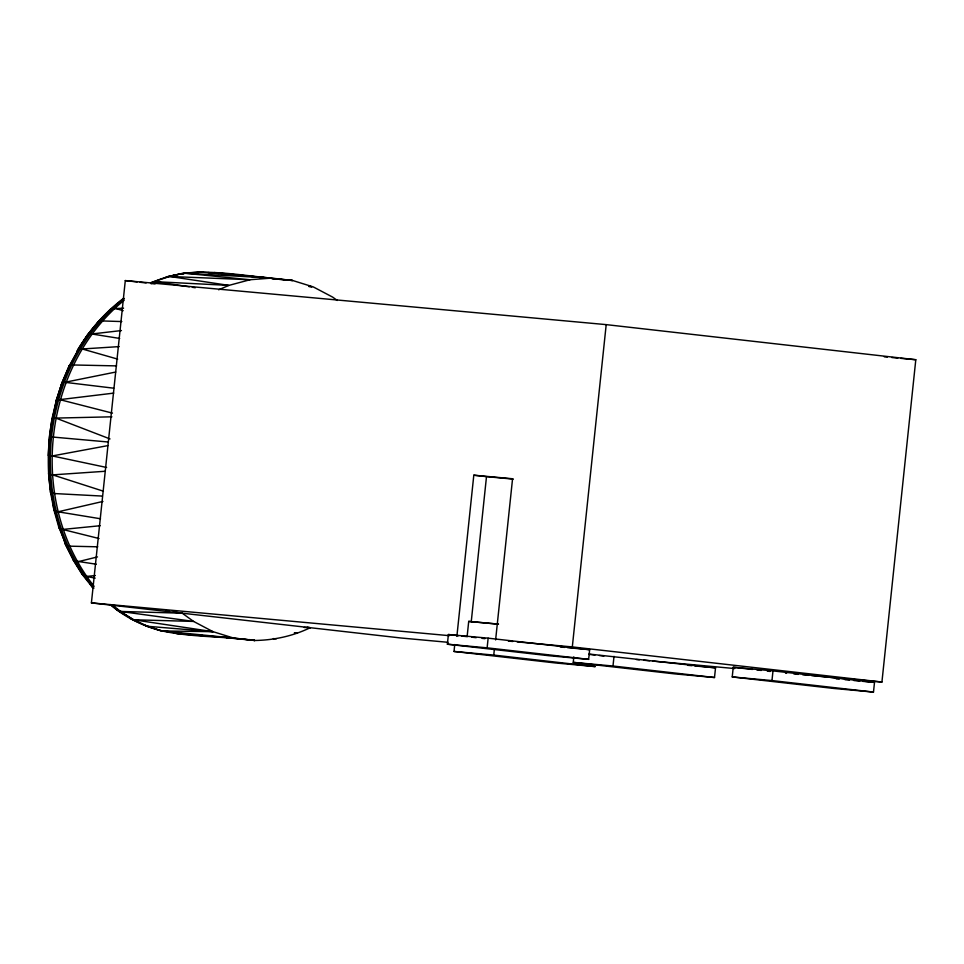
<?xml version="1.0" encoding="UTF-8"?>
<svg xmlns="http://www.w3.org/2000/svg" width="964" height="964" viewBox="0 0 964 964"><rect width="100%" height="100%" fill="white"/><g stroke="black" fill="none" stroke-linecap="round" stroke-linejoin="round"><path stroke-width="1.45" d="M72.674 556.903L73.023 559.795L82 574.146L93.267 588.402L89.7 583.196M49.068 447.995L49.598 439.584M94.135 586.353C27.944 503.401 41.536 367.332 124.199 300.262M448.019 642.301L401.024 637.999L91.411 602.898L125.296 280.596L606.199 324.627L915.8 359.729L881.927 682.042L811.567 675.595M447.38 644.205L448.393 634.529L488.146 638.168L589.655 649.688L588.63 659.352L548.89 655.713L447.38 644.205L487.121 647.844L588.63 659.352M454.02 651.447L493.761 655.086L595.27 666.606L555.529 662.967L454.02 651.447L454.743 644.542M456.876 636.361L473.806 475.204L512.559 478.759L495.617 639.915M467.178 636.047L468.709 621.394L498.521 624.13M468.709 621.394L471.251 621.684L486.495 476.65L513.318 479.108M487.121 647.844L488.146 638.168M493.761 655.086L494.339 649.567M517.222 641.891L572.315 646.928L606.199 324.627M588.992 654.05L715.529 667.847L714.505 677.523L674.764 673.884L573.255 662.376L573.833 656.846M573.255 662.376L612.996 666.016L614.008 656.339M732.23 676.933L733.243 667.257L772.995 670.896L874.505 682.404L873.48 692.08L833.74 688.441L732.23 676.933L771.971 680.572L873.48 692.08M771.971 680.572L772.995 670.896M96.316 564.217L73.975 560.831L65.311 544.274L62.576 535.044M49.983 435.391L50.598 431.221M51.008 428.438L51.622 424.268M52.032 421.497L56.249 400.458L61.865 383.094L69.275 365.693L71.601 364.934L116.584 365.898M52.755 417.352L54.346 410.556M99.039 538.527L61.178 529.079L58.973 527.754L58.973 525.645M56.563 401.024L61.865 383.094L69.275 365.693M58.973 527.754L53.827 509.631L53.068 502.871M64.407 378.43L66.142 374.333M67.287 371.61L69.022 367.513M77.216 352.065L77.674 349.86C89.592 329.917 105.088 312.131 123.766 298.25L108.956 311.131L97.34 322.988L111.041 308.757L123.573 308.191M77.18 350.824L87.302 335.147L99.196 320.843L121.813 321.566M68.878 366.489L78.662 349.209L119.211 346.606M108.956 311.131L111.041 308.757M56.249 400.458L62.19 382.479L63.046 382.093L113.692 388.191M78 350.86L79.566 348.474M86.712 336.267L95.569 325.205M124.38 298.563C39.259 365.513 25.341 504.787 93.942 588.148M150.541 283.042L155.12 281.669L228.89 285.392L250.025 279.741L271.45 278.102L292.695 280.512L313.276 286.911L332.737 297.165L337.279 300.467M151.252 283.597L155.12 281.669L189.318 286.838M218.659 289.79L228.89 285.392L169.712 276.475L151.3 282.404M307.287 627.202L310.215 627.709C292.984 636.083 273.981 640.18 254.858 640.482C223.347 636.071 190.98 637.626 159.855 630.444C141.708 625.503 124.489 616.827 110.173 604.585M151.047 283.115C188.956 264.714 231.601 274.583 271.45 278.102L184.594 273.21L167.688 276.572M165.808 277.234L182.545 273.318L199.596 271.92L271.45 278.102M210.357 273.415L214.562 272.619L269.101 278.126M77.289 561.904L97.497 556.915M53.827 509.631L54.852 511.053L58.045 511.8L102.943 501.437M66.299 382.009L115.728 372.044M113.728 393.119L56.502 400.036L52.068 418.388L49.369 436.692L48.2 455.177L52.273 455.948L107.872 445.621M54.852 511.053C41.054 450.959 52.442 384.841 88.363 334.375L121.44 330.556M82 574.146L86.399 576.46L95.352 575.52M63.034 529.405L100.16 525.729M180.593 274.005L183.57 273.74M189.534 273.234L194.005 272.848M48.682 457.804L48.622 455.008L48.562 473.625L49.477 474.36L52.634 474.878L104.871 471.288M102.353 496.074L54.574 493.556L50.634 492.435C47.2 467.781 47.814 442.657 52.273 418.171L111.908 416.81M145.492 625.829L161.868 630.926L213.032 631.673L233.613 638.072L254.858 640.482L249.001 639.578M97.786 546.805L69.468 546.166L66.203 545.19L58.684 526.79M127.381 616.104L115.572 608.621L120.452 611.441L182.22 613.188L193.571 621.419L213.032 631.673L147.492 626.299L133.635 619.78L120.452 611.441L112.595 605.031M110.655 604.585L118.512 610.995L133.635 619.78L193.571 621.419L120.452 611.441M169.712 276.475L250.025 279.741L184.594 273.21M304.287 627.456L310.215 627.709M294.442 633.059L297.418 633.191L294.49 632.782M197.524 272.029L203.5 272.306M207.983 272.511L215.406 273.258M145.154 625.274L159.855 630.444L179.063 633.324M174.58 633.119L190.077 634.228M176.617 633.601L233.613 638.072L161.868 630.926M260.268 277.837L263.208 278.09M272.053 278.813L275.005 279.054M279.427 279.415L292.695 280.512L272.053 278.427M273.318 638.602L276.282 638.843M884.337 356.849L887.338 357.126M891.833 357.536L897.821 358.09M900.822 358.355L915.8 359.729M107.823 441.97L49.779 436.776M471.251 621.684L498.075 624.142M91.411 602.898L449.381 635.674M508.389 641.084L512.812 641.482M560.217 646.989L564.627 647.386M567.567 647.663L589.655 649.688M636.397 659.557L639.337 659.822M643.759 660.232L649.64 660.762M652.592 661.039L734.797 668.558M785.539 673.209L786.54 673.306M793.902 673.981L798.312 674.378M802.735 674.788L808.615 675.318M687.561 665.293L691.971 665.69M694.911 665.967L715.529 667.847M836.222 678.909L839.174 679.174M845.054 679.716L849.477 680.114M853.887 680.524L859.78 681.066M862.72 681.331L874.505 682.404M195.993 634.722L201.886 635.3M206.296 635.734L212.176 636.312M216.599 636.746L222.479 637.312M226.902 637.746L254.858 640.482M308.829 286.465L311.794 286.766M125.296 280.596L137.201 281.946M140.178 282.283L146.13 282.958M150.601 283.464L155.059 283.97M473.806 475.204L486.495 476.65M572.315 646.928L881.927 682.042M448.393 634.529L458.623 635.698M461.551 636.023L467.395 636.686M471.77 637.18L476.156 637.686M482 638.349L484.928 638.674M733.243 667.257L752.486 669.438M756.933 669.944L761.367 670.45M767.296 671.125L770.26 671.45M589.076 654.375L594.993 655.05M599.439 655.556L603.874 656.062M612.996 666.016L714.505 677.523M308.854 286.308L311.806 286.718M133.635 619.78L213.032 631.673M192.294 287.284L195.27 287.742M91.773 333.978L119.681 338.436M165.916 610.586L168.881 611.068M173.327 611.766L182.22 613.188M58.045 511.8L100.521 518.765M214.562 272.619L218.985 273.415M86.399 576.46L95.195 578.123M52.273 455.948L106.594 467.468M60.527 399.819L112.475 413.134M82 348.908L117.668 359.114M114.596 308.191L123.187 310.673M52.634 474.878L103.425 491.206M56.237 418.219L110.017 438.933M129.959 618.334L143.72 624.817M81.47 572.664L86.953 579.677M83.025 575.291L72.589 558.481L64.962 543.13M73.975 560.831L66.203 545.19L59.804 528.537L54.177 508.715M48.562 473.625L50.634 492.435M51.116 492.64L52.502 499.942M50.441 491.845L54.056 510.414M49.128 474.698L49.598 479.192M50.056 483.687L50.682 489.676"/></g></svg>
